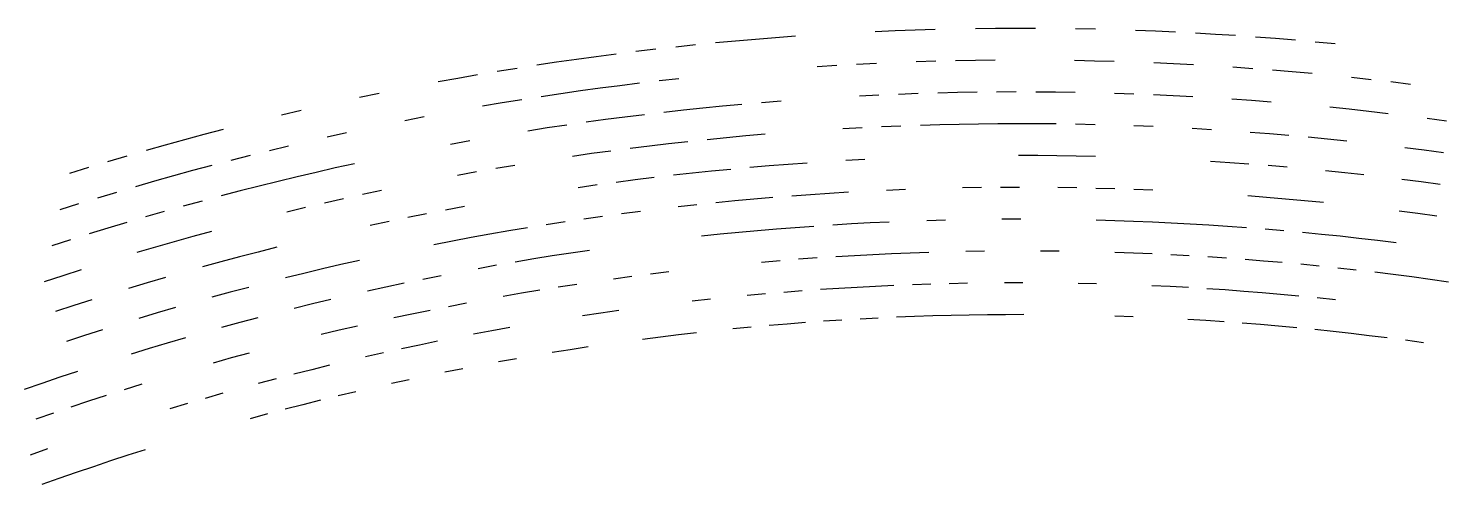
# Model space of a CAD drawing. Header units: metres. Extents: x -298 to 300, y -298 to 299.
# Drawn here: x -92.7 to 40.7, y 256.4 to 299.3 of the extents above; entities that cross this region are included whole.
import ezdxf

# ---------------------------------------------------------------- set-up
doc = ezdxf.new("R2010")
doc.units = ezdxf.units.M

msp = doc.modelspace()

# ---------------------------------------------------------------- linework, layer by layer
for p, q in [((-11.26716, 299.03186, -692.8203), (-13.145578, 298.95203, -692.8203)), ((-9.388193, 299.09973, -692.8203), (-11.26716, 299.03186, -692.8203)), ((-7.508921, 299.15588, -692.8203), (-9.388193, 299.09973, -692.8203)), ((-1.869211, 299.25342, -692.8203), (-3.749277, 299.23273, -692.8203)), ((0.011038, 299.26233, -692.8203), (-1.869211, 299.25342, -692.8203)), ((1.891287, 299.2594, -692.8203), (0.011038, 299.26233, -692.8203)), ((7.531546, 299.17975, -692.8203), (5.651602, 299.21814, -692.8203)), ((13.169485, 298.99377, -692.8203), (11.290518, 299.06763, -692.8203)), ((15.047903, 298.9082, -692.8203), (13.169485, 298.99377, -692.8203)), ((18.80303, 298.70166, -692.8203), (16.925772, 298.8108, -692.8203)), ((-30.017527, 297.70392, -692.8203), (-31.887094, 297.5064, -692.8203)), ((-26.274912, 298.06372, -692.8203), (-28.1468, 297.88965, -692.8203)), ((-24.401926, 298.22595, -692.8203), (-26.274912, 298.06372, -692.8203)), ((-22.527903, 298.37646, -692.8203), (-24.401926, 298.22595, -692.8203)), ((-20.653025, 298.51514, -692.8203), (-22.527903, 298.37646, -692.8203)), ((20.679617, 298.58063, -692.8203), (18.80303, 298.70166, -692.8203)), ((24.430288, 298.30328, -692.8203), (22.55535, 298.44788, -692.8203)), ((26.304312, 298.1469, -692.8203), (24.430288, 298.30328, -692.8203)), ((30.049185, 297.79895, -692.8203), (28.177298, 297.97882, -692.8203)), ((-41.21388, 296.3429, -692.8203), (-43.074474, 296.07507, -692.8203)), ((-39.351513, 296.599, -692.8203), (-41.21388, 296.3429, -692.8203)), ((-37.48762, 296.84344, -692.8203), (-39.351513, 296.599, -692.8203)), ((-33.75532, 297.29712, -692.8203), (-35.622204, 297.07617, -692.8203)), ((-7.460398, 296.1654, -692.8203), (-9.320993, 296.10968, -692.8203)), ((-3.738352, 296.24194, -692.8203), (-5.599497, 296.20953, -692.8203)), ((-1.876963, 296.26257, -692.8203), (-3.738352, 296.24194, -692.8203)), ((7.429983, 296.19067, -692.8203), (5.568777, 296.2284, -692.8203)), ((9.290884, 296.14117, -692.8203), (7.429983, 296.19067, -692.8203)), ((-50.498974, 294.8871, -692.8203), (-52.35023, 294.5609, -692.8203)), ((-46.79054, 295.5044, -692.8203), (-48.645763, 295.20154, -692.8203)), ((-43.074474, 296.07507, -692.8203), (-44.933422, 295.79553, -692.8203)), ((-16.758493, 295.7697, -692.8203), (-18.616282, 295.65552, -692.8203)), ((-13.040842, 295.963, -692.8203), (-14.899973, 295.8722, -692.8203)), ((14.871389, 295.9226, -692.8203), (13.011709, 296.00708, -692.8203)), ((16.730581, 295.82635, -692.8203), (14.871389, 295.9226, -692.8203)), ((22.304007, 295.4676, -692.8203), (20.44695, 295.59888, -692.8203)), ((26.015615, 295.17004, -692.8203), (24.160269, 295.32465, -692.8203)), ((27.869925, 295.00378, -692.8203), (26.015615, 295.17004, -692.8203)), ((-52.35023, 294.5609, -692.8203), (-54.199352, 294.2232, -692.8203)), ((-38.98512, 293.63068, -692.8203), (-40.828808, 293.37695, -692.8203)), ((-37.139843, 293.87286, -692.8203), (-38.98512, 293.63068, -692.8203)), ((-35.29304, 294.10352, -692.8203), (-37.139843, 293.87286, -692.8203)), ((-31.595224, 294.5298, -692.8203), (-33.444836, 294.32245, -692.8203)), ((33.426258, 294.43518, -692.8203), (31.575308, 294.63635, -692.8203)), ((37.124134, 293.998, -692.8203), (35.275867, 294.2224, -692.8203)), ((-59.73335, 293.14038, -692.8203), (-61.573376, 292.7563, -692.8203)), ((-48.18617, 292.24622, -692.8203), (-50.020763, 291.9347, -692.8203)), ((-46.34962, 292.5462, -692.8203), (-48.18617, 292.24622, -692.8203)), ((-42.67085, 293.11157, -692.8203), (-44.511242, 292.83466, -692.8203)), ((-40.828808, 293.37695, -692.8203), (-42.67085, 293.11157, -692.8203)), ((-25.666819, 292.11267, -692.8203), (-27.50123, 291.94263, -692.8203)), ((-21.994883, 292.4182, -692.8203), (-23.831308, 292.27118, -692.8203)), ((-12.800486, 292.97998, -692.8203), (-14.640696, 292.89075, -692.8203)), ((-9.118357, 293.12378, -692.8203), (-10.959665, 293.05774, -692.8203)), ((-5.434702, 293.22137, -692.8203), (-7.276743, 293.17834, -692.8203)), ((-3.592478, 293.2528, -692.8203), (-5.434702, 293.22137, -692.8203)), ((0.09252, 293.28088, -692.8203), (-1.75001, 293.27258, -692.8203)), ((3.777578, 293.2627, -692.8203), (1.935049, 293.2776, -692.8203)), ((5.620047, 293.2362, -692.8203), (3.777578, 293.2627, -692.8203)), ((11.145865, 293.08734, -692.8203), (9.304251, 293.14856, -692.8203)), ((14.827932, 292.93024, -692.8203), (12.987112, 293.0146, -692.8203)), ((16.668142, 292.83435, -692.8203), (14.827932, 292.93024, -692.8203)), ((22.184805, 292.4773, -692.8203), (20.34667, 292.6079, -692.8203)), ((24.022085, 292.3352, -692.8203), (22.184805, 292.4773, -692.8203)), ((-67.07819, 291.5348, -692.8203), (-68.907845, 291.1046, -692.8203)), ((-55.512157, 290.93103, -692.8203), (-57.33827, 290.5736, -692.8203)), ((-36.65504, 290.91962, -692.8203), (-38.48164, 290.68054, -692.8203)), ((-34.826977, 291.14722, -692.8203), (-36.65504, 290.91962, -692.8203)), ((-31.166636, 291.56787, -692.8203), (-32.997448, 291.36328, -692.8203)), ((-29.334543, 291.761, -692.8203), (-31.166636, 291.56787, -692.8203)), ((-27.50123, 291.94263, -692.8203), (-29.334543, 291.761, -692.8203)), ((31.361502, 291.65143, -692.8203), (29.52831, 291.83966, -692.8203)), ((33.19353, 291.45166, -692.8203), (31.361502, 291.65143, -692.8203)), ((35.02434, 291.24036, -692.8203), (33.19353, 291.45166, -692.8203)), ((40.50823, 290.5376, -692.8203), (38.68175, 290.78333, -692.8203)), ((-74.38001, 289.74524, -692.8203), (-76.19825, 289.26917, -692.8203)), ((-43.951855, 289.8946, -692.8203), (-45.7718, 289.60974, -692.8203)), ((-42.13014, 290.16803, -692.8203), (-43.951855, 289.8946, -692.8203)), ((-38.48164, 290.68054, -692.8203), (-40.306713, 290.43005, -692.8203)), ((-14.381723, 289.90918, -692.8203), (-16.202646, 289.81006, -692.8203)), ((-10.738169, 290.07312, -692.8203), (-12.56019, 289.99695, -692.8203)), ((-7.092722, 290.19128, -692.8203), (-8.915659, 290.13794, -692.8203)), ((-5.26948, 290.23315, -692.8203), (-7.092722, 290.19128, -692.8203)), ((-3.446055, 290.2636, -692.8203), (-5.26948, 290.23315, -692.8203)), ((-1.622385, 290.2826, -692.8203), (-3.446055, 290.2636, -692.8203)), ((0.201345, 290.2901, -692.8203), (-1.622385, 290.2826, -692.8203)), ((2.025137, 290.28613, -692.8203), (0.201345, 290.2901, -692.8203)), ((3.848867, 290.27075, -692.8203), (2.025137, 290.28613, -692.8203)), ((7.495962, 290.20557, -692.8203), (5.672537, 290.2439, -692.8203)), ((12.964407, 290.0219, -692.8203), (11.141958, 290.0946, -692.8203)), ((18.42864, 289.73523, -692.8203), (16.60784, 289.84222, -692.8203)), ((23.886648, 289.34552, -692.8203), (22.068106, 289.48682, -692.8203)), ((-79.82545, 288.28296, -692.8203), (-81.634346, 287.77283, -692.8203)), ((-78.013435, 288.78174, -692.8203), (-79.82545, 288.28296, -692.8203)), ((-76.19825, 289.26917, -692.8203), (-78.013435, 288.78174, -692.8203)), ((-68.24415, 288.18835, -692.8203), (-70.05262, 287.75092, -692.8203)), ((-62.8025, 289.43237, -692.8203), (-64.619026, 289.02905, -692.8203)), ((-51.220226, 288.68658, -692.8203), (-53.03236, 288.35608, -692.8203)), ((-34.362743, 288.19067, -692.8203), (-36.172253, 287.96606, -692.8203)), ((-32.55183, 288.40393, -692.8203), (-34.362743, 288.19067, -692.8203)), ((-30.739573, 288.60577, -692.8203), (-32.55183, 288.40393, -692.8203)), ((-27.111399, 288.97534, -692.8203), (-28.926096, 288.79626, -692.8203)), ((-25.295664, 289.143, -692.8203), (-27.111399, 288.97534, -692.8203)), ((-23.47883, 289.29926, -692.8203), (-25.295664, 289.143, -692.8203)), ((25.704275, 289.19275, -692.8203), (23.886648, 289.34552, -692.8203)), ((29.336477, 288.85303, -692.8203), (27.520926, 289.02863, -692.8203)), ((31.150991, 288.66608, -692.8203), (29.336477, 288.85303, -692.8203)), ((-83.43995, 287.25122, -692.8203), (-85.242195, 286.71838, -692.8203)), ((-71.858345, 287.30212, -692.8203), (-73.66114, 286.84204, -692.8203)), ((-39.786816, 287.4828, -692.8203), (-41.591747, 287.22412, -692.8203)), ((-37.980297, 287.7301, -692.8203), (-39.786816, 287.4828, -692.8203)), ((-14.124704, 286.92755, -692.8203), (-15.926889, 286.83008, -692.8203)), ((2.113272, 287.29468, -692.8203), (0.308279, 287.29932, -692.8203)), ((3.918203, 287.2788, -692.8203), (2.113272, 287.29468, -692.8203)), ((5.723013, 287.2516, -692.8203), (3.918203, 287.2788, -692.8203)), ((7.527639, 287.213, -692.8203), (5.723013, 287.2516, -692.8203)), ((38.39623, 287.80426, -692.8203), (36.586964, 288.03674, -692.8203)), ((40.20403, 287.56036, -692.8203), (38.39623, 287.80426, -692.8203)), ((-87.041084, 286.1742, -692.8203), (-88.83643, 285.61877, -692.8203)), ((-77.25794, 285.88794, -692.8203), (-79.051704, 285.39392, -692.8203)), ((-75.46107, 286.3706, -692.8203), (-77.25794, 285.88794, -692.8203)), ((-65.653694, 285.72485, -692.8203), (-67.446785, 285.3037, -692.8203)), ((-63.85792, 286.13464, -692.8203), (-65.653694, 285.72485, -692.8203)), ((-62.059643, 286.5332, -692.8203), (-63.85792, 286.13464, -692.8203)), ((-50.589672, 285.761, -692.8203), (-52.383434, 285.43457, -692.8203)), ((-46.996105, 286.38013, -692.8203), (-48.793835, 286.07623, -692.8203)), ((-30.314463, 285.64343, -692.8203), (-32.108105, 285.44427, -692.8203)), ((-28.519602, 285.83124, -692.8203), (-30.314463, 285.64343, -692.8203)), ((-26.723581, 286.0078, -692.8203), (-28.519602, 285.83124, -692.8203)), ((-23.128305, 286.32715, -692.8203), (-24.926462, 286.1731, -692.8203)), ((-21.329233, 286.46985, -692.8203), (-23.128305, 286.32715, -692.8203)), ((-19.529245, 286.6012, -692.8203), (-21.329233, 286.46985, -692.8203)), ((20.148855, 286.62573, -692.8203), (18.347525, 286.74353, -692.8203)), ((21.949453, 286.49646, -692.8203), (20.148855, 286.62573, -692.8203)), ((25.548025, 286.2041, -692.8203), (23.749197, 286.35596, -692.8203)), ((30.938406, 285.6809, -692.8203), (29.14269, 285.86658, -692.8203)), ((32.73296, 285.4839, -692.8203), (30.938406, 285.6809, -692.8203)), ((-80.84229, 284.88873, -692.8203), (-82.62971, 284.37225, -692.8203)), ((-79.051704, 285.39392, -692.8203), (-80.84229, 284.88873, -692.8203)), ((-71.02479, 284.42773, -692.8203), (-72.80958, 283.97296, -692.8203)), ((-69.23719, 284.87134, -692.8203), (-71.02479, 284.42773, -692.8203)), ((-67.446785, 285.3037, -692.8203), (-69.23719, 284.87134, -692.8203)), ((-39.26887, 284.53516, -692.8203), (-41.05531, 284.27985, -692.8203)), ((-35.691418, 285.0122, -692.8203), (-37.480907, 284.7793, -692.8203)), ((-33.900463, 285.2339, -692.8203), (-35.691418, 285.0122, -692.8203)), ((-10.301401, 284.1037, -692.8203), (-12.085947, 284.03033, -692.8203)), ((-3.159373, 284.28503, -692.8203), (-4.945322, 284.2566, -692.8203)), ((0.412893, 284.30847, -692.8203), (-1.373301, 284.30237, -692.8203)), ((5.771231, 284.25928, -692.8203), (3.98522, 284.28687, -692.8203)), ((9.342642, 284.17047, -692.8203), (7.557058, 284.22046, -692.8203)), ((12.912771, 284.03674, -692.8203), (11.12792, 284.1092, -692.8203)), ((38.108753, 284.82538, -692.8203), (36.318226, 285.05615, -692.8203)), ((39.897816, 284.58337, -692.8203), (38.108753, 284.82538, -692.8203)), ((-84.413826, 283.8446, -692.8203), (-86.19453, 283.30566, -692.8203)), ((-76.37037, 283.0298, -692.8203), (-78.14619, 282.54138, -692.8203)), ((-72.80958, 283.97296, -692.8203), (-74.59144, 283.50696, -692.8203)), ((-63.099377, 283.23962, -692.8203), (-64.8769, 282.8346, -692.8203)), ((-59.536755, 284.0161, -692.8203), (-61.319286, 283.63342, -692.8203)), ((-26.338022, 283.0401, -692.8203), (-28.115366, 282.86597, -692.8203)), ((-24.559519, 283.203, -692.8203), (-26.338022, 283.0401, -692.8203)), ((-22.780039, 283.3548, -692.8203), (-24.559519, 283.203, -692.8203)), ((-19.218332, 283.62476, -692.8203), (-20.999643, 283.49536, -692.8203)), ((-17.436228, 283.74292, -692.8203), (-19.218332, 283.62476, -692.8203)), ((-15.653452, 283.84998, -692.8203), (-17.436228, 283.74292, -692.8203)), ((23.609426, 283.36658, -692.8203), (21.828482, 283.50623, -692.8203)), ((25.389517, 283.2157, -692.8203), (23.609426, 283.36658, -692.8203)), ((27.16863, 283.0536, -692.8203), (25.389517, 283.2157, -692.8203)), ((28.946646, 282.88037, -692.8203), (27.16863, 283.0536, -692.8203)), ((-87.97181, 282.7556, -692.8203), (-89.74561, 282.19446, -692.8203)), ((-79.91889, 282.04193, -692.8203), (-81.68842, 281.5313, -692.8203)), ((-66.65186, 282.41846, -692.8203), (-68.42414, 281.99115, -692.8203)), ((-55.280895, 281.83423, -692.8203), (-57.049877, 281.47833, -692.8203)), ((-51.7364, 282.51257, -692.8203), (-53.509777, 282.17896, -692.8203)), ((-38.753185, 281.58728, -692.8203), (-40.52113, 281.3352, -692.8203)), ((-35.21278, 282.05804, -692.8203), (-36.983776, 281.82825, -692.8203)), ((-29.891611, 282.68073, -692.8203), (-31.666636, 282.4843, -692.8203)), ((37.81902, 281.84674, -692.8203), (36.04717, 282.07574, -692.8203)), ((39.589405, 281.60657, -692.8203), (37.81902, 281.84674, -692.8203)), ((-85.21766, 280.4768, -692.8203), (-86.97718, 279.93298, -692.8203)), ((-83.45472, 281.00964, -692.8203), (-85.21766, 280.4768, -692.8203)), ((-75.48524, 280.1709, -692.8203), (-77.24311, 279.68823, -692.8203)), ((-58.81654, 281.11133, -692.8203), (-60.580822, 280.73328, -692.8203)), ((-47.575634, 280.21606, -692.8203), (-49.334606, 279.9087, -692.8203)), ((-45.81471, 280.5125, -692.8203), (-47.575634, 280.21606, -692.8203)), ((-42.287365, 281.07202, -692.8203), (-44.05189, 280.79785, -692.8203)), ((-24.194834, 280.23267, -692.8203), (-25.95466, 280.07214, -692.8203)), ((-22.43403, 280.3822, -692.8203), (-24.194834, 280.23267, -692.8203)), ((-20.672312, 280.5207, -692.8203), (-22.43403, 280.3822, -692.8203)), ((-18.909678, 280.64807, -692.8203), (-20.672312, 280.5207, -692.8203)), ((-15.382212, 280.86963, -692.8203), (-17.14631, 280.7644, -692.8203)), ((-13.617502, 280.96375, -692.8203), (-15.382212, 280.86963, -692.8203)), ((-11.852182, 281.0468, -692.8203), (-13.617502, 280.96375, -692.8203)), ((-6.553537, 281.22943, -692.8203), (-8.320139, 281.1797, -692.8203)), ((0.515249, 281.3175, -692.8203), (-1.252146, 281.31213, -692.8203)), ((9.351004, 281.17786, -692.8203), (7.584219, 281.22797, -692.8203)), ((11.117483, 281.11658, -692.8203), (9.351004, 281.17786, -692.8203)), ((12.883535, 281.04425, -692.8203), (11.117483, 281.11658, -692.8203)), ((14.649099, 280.96082, -692.8203), (12.883535, 281.04425, -692.8203)), ((16.414114, 280.86627, -692.8203), (14.649099, 280.96082, -692.8203)), ((18.178518, 280.76062, -692.8203), (16.414114, 280.86627, -692.8203)), ((19.942312, 280.64392, -692.8203), (18.178518, 280.76062, -692.8203)), ((21.705252, 280.5161, -692.8203), (19.942312, 280.64392, -692.8203)), ((25.22875, 280.22736, -692.8203), (23.467459, 280.37732, -692.8203)), ((-88.73322, 279.37805, -692.8203), (-90.48579, 278.81213, -692.8203)), ((-78.99793, 279.19446, -692.8203), (-80.74958, 278.68964, -692.8203)), ((-77.24311, 279.68823, -692.8203), (-78.99793, 279.19446, -692.8203)), ((-52.84663, 279.26062, -692.8203), (-54.599438, 278.9201, -692.8203)), ((-51.091625, 279.5902, -692.8203), (-52.84663, 279.26062, -692.8203)), ((-49.334606, 279.9087, -692.8203), (-51.091625, 279.5902, -692.8203)), ((-27.713388, 279.9005, -692.8203), (-29.471018, 279.71777, -692.8203)), ((-25.95466, 280.07214, -692.8203), (-27.713388, 279.9005, -692.8203)), ((28.748343, 279.8943, -692.8203), (26.989065, 280.06635, -692.8203)), ((30.506582, 279.71118, -692.8203), (28.748343, 279.8943, -692.8203)), ((32.2636, 279.51703, -692.8203), (30.506582, 279.71118, -692.8203)), ((34.019398, 279.31183, -692.8203), (32.2636, 279.51703, -692.8203)), ((35.773914, 279.09558, -692.8203), (34.019398, 279.31183, -692.8203)), ((-80.74958, 278.68964, -692.8203), (-82.49799, 278.1739, -692.8203)), ((-72.85908, 277.7777, -692.8203), (-74.602, 277.31152, -692.8203)), ((-71.11323, 278.2329, -692.8203), (-72.85908, 277.7777, -692.8203)), ((-69.36451, 278.6772, -692.8203), (-71.11323, 278.2329, -692.8203)), ((-61.58827, 277.44812, -692.8203), (-63.32942, 277.05273, -692.8203)), ((-45.227306, 277.57806, -692.8203), (-46.9698, 277.2854, -692.8203)), ((-43.482983, 277.85974, -692.8203), (-45.227306, 277.57806, -692.8203)), ((-41.73689, 278.1305, -692.8203), (-43.482983, 277.85974, -692.8203)), ((-39.989147, 278.39026, -692.8203), (-41.73689, 278.1305, -692.8203)), ((-18.603342, 277.6712, -692.8203), (-20.347239, 277.54578, -692.8203)), ((-15.113291, 277.88916, -692.8203), (-16.858652, 277.78564, -692.8203)), ((-13.367319, 277.9817, -692.8203), (-15.113291, 277.88916, -692.8203)), ((-11.620737, 278.06323, -692.8203), (-13.367319, 277.9817, -692.8203)), ((-9.873667, 278.1338, -692.8203), (-11.620737, 278.06323, -692.8203)), ((-8.126169, 278.19336, -692.8203), (-9.873667, 278.1338, -692.8203)), ((-2.881785, 278.30627, -692.8203), (-4.630136, 278.2796, -692.8203)), ((4.112478, 278.30298, -692.8203), (2.363943, 278.3203, -692.8203)), ((11.104788, 278.12402, -692.8203), (9.357107, 278.18524, -692.8203)), ((12.852041, 278.05176, -692.8203), (11.104788, 278.12402, -692.8203)), ((16.345022, 277.87445, -692.8203), (14.598806, 277.96863, -692.8203)), ((19.835623, 277.6532, -692.8203), (18.090628, 277.7693, -692.8203)), ((23.323233, 277.38818, -692.8203), (21.579824, 277.52618, -692.8203)), ((-87.723274, 276.5609, -692.8203), (-89.45814, 276.00134, -692.8203)), ((-74.602, 277.31152, -692.8203), (-76.34193, 276.83435, -692.8203)), ((-66.804146, 276.22913, -692.8203), (-68.537544, 275.80103, -692.8203)), ((-65.06812, 276.64636, -692.8203), (-66.804146, 276.22913, -692.8203)), ((-63.32942, 277.05273, -692.8203), (-65.06812, 276.64636, -692.8203)), ((-48.71046, 276.9818, -692.8203), (-50.44911, 276.66736, -692.8203)), ((-32.52711, 276.36157, -692.8203), (-34.26234, 276.1488, -692.8203)), ((-22.09028, 277.40942, -692.8203), (-23.832407, 277.2621, -692.8203)), ((25.065725, 277.2392, -692.8203), (23.323233, 277.38818, -692.8203)), ((28.547842, 276.90845, -692.8203), (26.807302, 277.07928, -692.8203)), ((32.025562, 276.53394, -692.8203), (30.287283, 276.72662, -692.8203)), ((35.4984, 276.11572, -692.8203), (33.762623, 276.33026, -692.8203)), ((37.232777, 275.89026, -692.8203), (35.4984, 276.11572, -692.8203)), ((-89.45814, 276.00134, -692.8203), (-91.1894, 275.43097, -692.8203)), ((-81.54322, 275.33752, -692.8203), (-83.27058, 274.8169, -692.8203)), ((-79.81263, 275.8474, -692.8203), (-81.54322, 275.33752, -692.8203)), ((-71.99598, 274.9121, -692.8203), (-73.720955, 274.45142, -692.8203)), ((-59.110546, 274.9314, -692.8203), (-60.83601, 274.55157, -692.8203)), ((-57.3827, 275.3003, -692.8203), (-59.110546, 274.9314, -692.8203)), ((-53.92024, 276.0056, -692.8203), (-55.6526, 275.6584, -692.8203)), ((-41.188732, 275.18854, -692.8203), (-42.916332, 274.92126, -692.8203)), ((-35.996166, 275.92505, -692.8203), (-37.72859, 275.69043, -692.8203)), ((-16.573252, 274.80676, -692.8203), (-18.299204, 274.6941, -692.8203)), ((-14.846628, 274.90845, -692.8203), (-16.573252, 274.80676, -692.8203)), ((-13.119333, 274.9994, -692.8203), (-14.846628, 274.90845, -692.8203)), ((-11.391489, 275.0794, -692.8203), (-13.119333, 274.9994, -692.8203)), ((-7.934458, 275.20697, -692.8203), (-9.663218, 275.14862, -692.8203)), ((-4.476023, 275.29102, -692.8203), (-6.205393, 275.2544, -692.8203)), ((0.713125, 275.33563, -692.8203), (-1.016672, 275.33167, -692.8203)), ((7.631765, 275.24304, -692.8203), (5.902334, 275.28247, -692.8203)), ((14.546194, 274.9765, -692.8203), (12.818228, 275.05945, -692.8203)), ((16.273672, 274.88275, -692.8203), (14.546194, 274.9765, -692.8203)), ((19.726675, 274.66266, -692.8203), (18.000479, 274.77808, -692.8203)), ((38.965748, 275.65393, -692.8203), (37.232777, 275.89026, -692.8203)), ((40.697254, 275.40674, -692.8203), (38.965748, 275.65393, -692.8203)), ((-86.71522, 273.74304, -692.8203), (-88.43238, 273.18994, -692.8203)), ((-73.720955, 274.45142, -692.8203), (-75.44294, 273.97986, -692.8203)), ((-64.27949, 273.75952, -692.8203), (-65.997444, 273.3473, -692.8203)), ((-46.366283, 274.3543, -692.8203), (-48.08845, 274.05457, -692.8203)), ((-44.642162, 274.6432, -692.8203), (-46.366283, 274.3543, -692.8203)), ((-28.636606, 273.79114, -692.8203), (-30.355783, 273.60272, -692.8203)), ((-23.472239, 274.29132, -692.8203), (-25.194773, 274.13538, -692.8203)), ((-20.024424, 274.57068, -692.8203), (-21.748789, 274.4364, -692.8203)), ((21.452078, 274.53638, -692.8203), (19.726675, 274.66266, -692.8203)), ((23.176687, 274.39917, -692.8203), (21.452078, 274.53638, -692.8203)), ((24.900442, 274.25122, -692.8203), (23.176687, 274.39917, -692.8203)), ((26.62322, 274.0924, -692.8203), (24.900442, 274.25122, -692.8203)), ((30.065664, 273.7423, -692.8203), (28.345022, 273.92273, -692.8203)), ((-88.43238, 273.18994, -692.8203), (-90.146, 272.62604, -692.8203)), ((-80.59058, 272.50055, -692.8203), (-82.30012, 271.9859, -692.8203)), ((-78.877815, 273.00446, -692.8203), (-80.59058, 272.50055, -692.8203)), ((-65.997444, 273.3473, -692.8203), (-67.712715, 272.92432, -692.8203)), ((-56.66914, 272.39404, -692.8203), (-58.378674, 272.02966, -692.8203)), ((-54.957287, 272.74768, -692.8203), (-56.66914, 272.39404, -692.8203)), ((-51.52699, 273.42273, -692.8203), (-53.243237, 273.09058, -692.8203)), ((-38.931957, 272.49915, -692.8203), (-40.64271, 272.24622, -692.8203)), ((-37.219616, 272.74146, -692.8203), (-38.931957, 272.49915, -692.8203)), ((-9.454966, 272.16333, -692.8203), (-11.16456, 272.09552, -692.8203)), ((-7.745005, 272.22046, -692.8203), (-9.454966, 272.16333, -692.8203)), ((-6.034677, 272.26672, -692.8203), (-7.745005, 272.22046, -692.8203)), ((-4.324106, 272.30237, -692.8203), (-6.034677, 272.26672, -692.8203)), ((-2.613291, 272.3272, -692.8203), (-4.324106, 272.30237, -692.8203)), ((-0.902354, 272.3413, -692.8203), (-2.613291, 272.3272, -692.8203)), ((0.808706, 272.34467, -692.8203), (-0.902354, 272.3413, -692.8203)), ((11.072561, 272.13904, -692.8203), (9.362539, 272.2002, -692.8203)), ((-85.7093, 270.9245, -692.8203), (-87.40876, 270.37775, -692.8203)), ((-72.84205, 271.59076, -692.8203), (-74.54615, 271.12476, -692.8203)), ((-71.13514, 272.04602, -692.8203), (-72.84205, 271.59076, -692.8203)), ((-63.493114, 270.87207, -692.8203), (-65.19294, 270.46484, -692.8203)), ((-61.790783, 271.26868, -692.8203), (-63.493114, 270.87207, -692.8203)), ((-49.170605, 270.8203, -692.8203), (-50.870556, 270.50305, -692.8203)), ((-47.46876, 271.1269, -692.8203), (-49.170605, 270.8203, -692.8203)), ((-24.818186, 271.16663, -692.8203), (-26.521006, 271.00232, -692.8203)), ((-21.409555, 271.4632, -692.8203), (-23.114328, 271.3203, -692.8203)), ((-19.703867, 271.59534, -692.8203), (-21.409555, 271.4632, -692.8203)), ((-16.29011, 271.82764, -692.8203), (-17.997324, 271.71686, -692.8203)), ((-12.873667, 272.01697, -692.8203), (-14.582163, 271.9276, -692.8203)), ((17.908072, 271.787, -692.8203), (16.200064, 271.8911, -692.8203)), ((19.615469, 271.67224, -692.8203), (17.908072, 271.787, -692.8203)), ((23.027945, 271.4104, -692.8203), (21.322073, 271.54663, -692.8203)), ((24.7329, 271.26337, -692.8203), (23.027945, 271.4104, -692.8203)), ((26.43688, 271.10565, -692.8203), (24.7329, 271.26337, -692.8203)), ((29.841848, 270.75818, -692.8203), (28.139944, 270.93726, -692.8203)), ((-87.40876, 270.37775, -692.8203), (-89.104744, 269.8203, -692.8203)), ((-79.640144, 269.66284, -692.8203), (-81.331856, 269.1543, -692.8203)), ((-77.9452, 270.16083, -692.8203), (-79.640144, 269.66284, -692.8203)), ((-55.957775, 269.48724, -692.8203), (-57.64906, 269.12738, -692.8203)), ((-54.26417, 269.8365, -692.8203), (-55.957775, 269.48724, -692.8203)), ((-33.320812, 270.23816, -692.8203), (-35.01759, 270.0205, -692.8203)), ((-31.622751, 270.44525, -692.8203), (-33.320812, 270.23816, -692.8203)), ((-29.92335, 270.6416, -692.8203), (-31.622751, 270.44525, -692.8203)), ((31.542654, 270.56836, -692.8203), (29.841848, 270.75818, -692.8203)), ((33.2423, 270.36786, -692.8203), (31.542654, 270.56836, -692.8203)), ((34.9406, 270.15674, -692.8203), (33.2423, 270.36786, -692.8203)), ((38.33312, 269.7024, -692.8203), (36.63756, 269.93488, -692.8203)), ((-81.331856, 269.1543, -692.8203), (-83.02033, 268.635, -692.8203)), ((-73.6515, 268.26904, -692.8203), (-75.3346, 267.7981, -692.8203)), ((-71.9654, 268.7295, -692.8203), (-73.6515, 268.26904, -692.8203)), ((-59.338085, 268.75684, -692.8203), (-61.02473, 268.3758, -692.8203)), ((-46.851208, 268.1988, -692.8203), (-48.53474, 267.89612, -692.8203)), ((-41.789623, 269.0432, -692.8203), (-43.47865, 268.77234, -692.8203)), ((-40.09901, 269.30347, -692.8203), (-41.789623, 269.0432, -692.8203)), ((-88.06562, 267.01392, -692.8203), (-89.740486, 266.4524, -692.8203)), ((-66.06971, 267.16907, -692.8203), (-67.74616, 266.74573, -692.8203)), ((-64.39063, 267.5819, -692.8203), (-66.06971, 267.16907, -692.8203)), ((-51.895824, 267.25916, -692.8203), (-53.573254, 266.9248, -692.8203)), ((-91.41169, 265.8805, -692.8203), (-93.07929, 265.29797, -692.8203)), ((-89.740486, 266.4524, -692.8203), (-91.41169, 265.8805, -692.8203)), ((-82.036446, 265.80878, -692.8203), (-83.703865, 265.28522, -692.8203)), ((-69.41993, 266.3119, -692.8203), (-71.09089, 265.86755, -692.8203)), ((-56.921642, 266.2246, -692.8203), (-58.59248, 265.85876, -692.8203)), ((-87.02863, 264.20667, -692.8203), (-88.68586, 263.6518, -692.8203)), ((-85.36793, 264.75122, -692.8203), (-87.02863, 264.20667, -692.8203)), ((-74.4242, 264.9474, -692.8203), (-76.08643, 264.47162, -692.8203)), ((-65.25147, 264.29053, -692.8203), (-66.90986, 263.87244, -692.8203)), ((-61.926952, 265.09558, -692.8203), (-63.590466, 264.6983, -692.8203)), ((-90.33955, 263.08655, -692.8203), (-91.98963, 262.51086, -692.8203)), ((-77.745674, 263.9854, -692.8203), (-79.40174, 263.48883, -692.8203)), ((-70.21851, 263.005, -692.8203), (-71.86872, 262.55566, -692.8203)), ((-66.90986, 263.87244, -692.8203), (-68.56556, 263.4439, -692.8203)), ((-90.90205, 259.7229, -692.8203), (-92.53095, 259.1438, -692.8203)), ((-83.33576, 259.1217, -692.8203), (-84.96107, 258.5901, -692.8203)), ((-81.70704, 259.64307, -692.8203), (-83.33576, 259.1217, -692.8203)), ((-88.20161, 257.49634, -692.8203), (-89.8166, 256.9342, -692.8203)), ((-86.58308, 258.04828, -692.8203), (-88.20161, 257.49634, -692.8203)), ((-84.96107, 258.5901, -692.8203), (-86.58308, 258.04828, -692.8203)), ((-89.8166, 256.9342, -692.8203), (-91.427986, 256.36194, -692.8203))]:
    msp.add_line(p, q)

doc.saveas('drawing.dxf')
